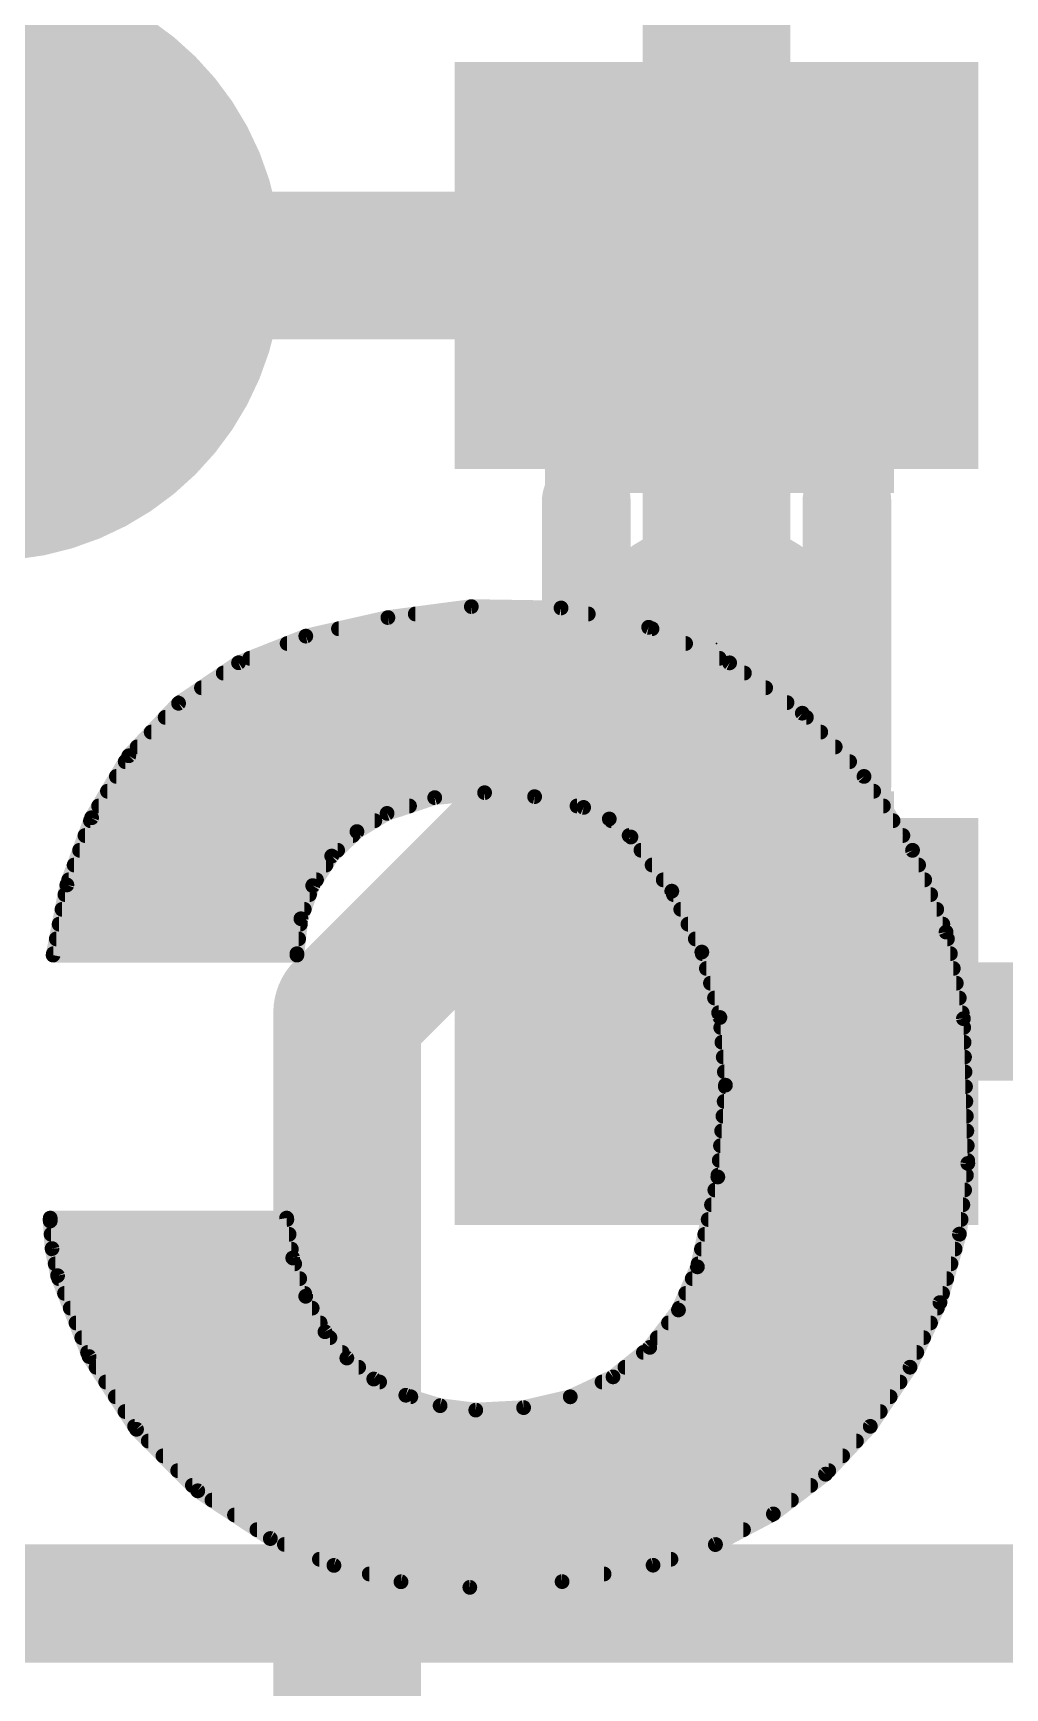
# Model space of a CAD drawing. Extents: x -90 to 26, y -1 to 33.
# Drawn here: x 7.715 to 9.386, y 14.714 to 17.56 of the extents above; entities that cross this region are included whole.
import ezdxf

# ---------------------------------------------------------------- set-up
doc = ezdxf.new("R2010")
doc.units = 0
for name, color, linetype in [('1', 12, 'CONTINUOUS'), ('16', 132, 'CONTINUOUS'), ('18', 110, 'CONTINUOUS'), ('21', 41, 'CONTINUOUS'), ('22', 40, 'CONTINUOUS'), ('23', 53, 'CONTINUOUS'), ('51', 53, 'CONTINUOUS')]:
    doc.layers.add(name, color=color, linetype=linetype)

# ---------------------------------------------------------------- blocks, each defined once
blk = doc.blocks.new('RECT')
blk.add_solid([(-0.5, -0.5), (0.5, -0.5), (-0.5, 0.5), (0.5, 0.5)])
blk = doc.blocks.new('ROUNDV')
at = {"const_width": 0.5}
blk.add_lwpolyline([(0, -0.25, 1), (0, 0.25, 1), (0, -0.25)], format="xyb", dxfattribs=at)

msp = doc.modelspace()

# ---------------------------------------------------------------- linework, layer by layer
at = {"layer": '1'}
for points, const_width in [([(8.89, 17.16), (7.635, 17.16)], 0.254), ([(8.89, 15.86), (9.54, 15.86)], 0.2032), ([(9.779, 14.859), (4.318, 14.859)], 0.2032)]:
    msp.add_lwpolyline(points, dxfattribs=dict(at, const_width=const_width))
for points, const_width in [([(8.89, 17.0965, 1), (8.89, 17.2235)], 0.127), ([(8.89, 15.9108, 1), (8.89, 15.8092)], 0.1016)]:
    msp.add_lwpolyline(points, format="xyb", dxfattribs=dict(at, const_width=const_width))
at = {"layer": '16', "const_width": 0.254}
for points in [[(8.89, 16.51), (8.89, 21.59)], [(7.635, 17.16), (7.635, 19.035)], [(8.255, 15.875), (8.89, 16.51)], [(8.255, 13.97), (8.255, 15.875)]]:
    msp.add_lwpolyline(points, dxfattribs=at)
at = {"layer": '16', "const_width": 0.127}
for points in [[(7.5715, 17.16, 1), (7.6985, 17.16)], [(8.9349, 16.4651, 1), (8.8451, 16.5549)], [(8.8265, 16.51, 1), (8.9535, 16.51)], [(8.3185, 15.875, 1), (8.1915, 15.875)], [(8.2101, 15.9199, 1), (8.2999, 15.8301)]]:
    msp.add_lwpolyline(points, format="xyb", dxfattribs=at)
at = {"layer": '21', "const_width": 0.4064}
msp.add_lwpolyline([(8.8595, 16.51), (8.9205, 16.51)], dxfattribs=at)
at = {"layer": '21', "const_width": 0.2032}
for points in [[(8.8595, 16.6116, 1), (8.8595, 16.4084)], [(8.9205, 16.4084, 1), (8.9205, 16.6116)]]:
    msp.add_lwpolyline(points, format="xyb", dxfattribs=at)
at = {"layer": '22', "const_width": 0.0254}
for points in [[(8.325, 16.5546), (8.1839, 16.5227)], [(8.4684, 16.5735), (8.325, 16.5546)], [(8.3721, 16.5608), (8.6694, 16.5608)], [(8.6226, 16.5711), (8.4684, 16.5735)], [(8.7732, 16.5379), (8.6226, 16.5711)], [(8.1839, 16.5227), (8.0682, 16.4769)], [(8.2401, 16.5354), (8.7789, 16.5354)], [(8.9123, 16.4768), (8.7732, 16.5379)], [(8.1518, 16.51), (8.8367, 16.51)], [(8.0682, 16.4769), (7.9652, 16.4073)], [(8.0876, 16.4846), (8.8945, 16.4846)], [(9.0372, 16.3902), (8.9123, 16.4768)], [(8.042, 16.4592), (8.9377, 16.4592)], [(7.9669, 16.4084), (9.011, 16.4084)], [(8.0045, 16.4338), (8.9743, 16.4338)], [(7.9652, 16.4073), (7.8796, 16.317)], [(7.9422, 16.383), (9.0443, 16.383)], [(9.1433, 16.2814), (9.0372, 16.3902)], [(7.9181, 16.3576), (9.069, 16.3576)], [(7.8941, 16.3322), (9.0938, 16.3322)], [(7.8796, 16.317), (7.8156, 16.2103)], [(7.8735, 16.3068), (9.1186, 16.3068)], [(7.8583, 16.2814), (9.1434, 16.2814)], [(9.2267, 16.1544), (9.1433, 16.2814)], [(7.843, 16.256), (9.16, 16.256)], [(8.3236, 16.2179), (8.4054, 16.2449)], [(8.4054, 16.2449), (8.4912, 16.2535)], [(8.4912, 16.2535), (8.5772, 16.2467)], [(8.5772, 16.2467), (8.6614, 16.2281)], [(7.8156, 16.2103), (7.7731, 16.0948)], [(7.8278, 16.2306), (8.3621, 16.2306)], [(8.2718, 16.1867), (8.3236, 16.2179)], [(8.6501, 16.2306), (9.1767, 16.2306)], [(8.6614, 16.2281), (8.7055, 16.2083)], [(7.8137, 16.2052), (8.3025, 16.2052)], [(8.2285, 16.1445), (8.2718, 16.1867)], [(8.7055, 16.2083), (8.7427, 16.1773)], [(8.7092, 16.2052), (9.1934, 16.2052)], [(7.7951, 16.1544), (8.2386, 16.1544)], [(7.8044, 16.1798), (8.2648, 16.1798)], [(8.7397, 16.1798), (9.2101, 16.1798)], [(8.7427, 16.1773), (8.813, 16.0841)], [(8.76, 16.1544), (9.2268, 16.1544)], [(9.2844, 16.0138), (9.2267, 16.1544)], [(7.7857, 16.129), (8.2185, 16.129)], [(8.1958, 16.0936), (8.2285, 16.1445)], [(8.7791, 16.129), (9.2372, 16.129)], [(7.7731, 16.0948), (7.7495, 15.9741)], [(7.7764, 16.1036), (8.2022, 16.1036)], [(8.7983, 16.1036), (9.2476, 16.1036)], [(7.7699, 16.0782), (8.1903, 16.0782)], [(8.1755, 16.0367), (8.1958, 16.0936)], [(8.813, 16.0841), (8.8646, 15.9794)], [(8.8159, 16.0782), (9.258, 16.0782)], [(7.7649, 16.0528), (8.1812, 16.0528)], [(8.8284, 16.0528), (9.2684, 16.0528)], [(7.7599, 16.0274), (8.1744, 16.0274)], [(8.1686, 15.9766), (8.1755, 16.0367)], [(8.8409, 16.0274), (9.2788, 16.0274)], [(9.3142, 15.8648), (9.2844, 16.0138)], [(7.755, 16.002), (8.1715, 16.002)], [(8.8534, 16.002), (9.2868, 16.002)], [(7.7495, 15.9741), (8.1686, 15.9741)], [(7.75, 15.9766), (8.1686, 15.9766)], [(8.1686, 15.9741), (8.1686, 15.9766)], [(8.8646, 15.9794), (8.8957, 15.8669)], [(8.8654, 15.9766), (9.2919, 15.9766)], [(8.8724, 15.9512), (9.2969, 15.9512)], [(8.8794, 15.9258), (9.302, 15.9258)], [(8.8864, 15.9004), (9.3071, 15.9004)], [(8.8934, 15.875), (9.3122, 15.875)], [(8.8957, 15.8669), (8.9052, 15.7505)], [(8.8971, 15.8496), (9.3147, 15.8496)], [(9.3218, 15.6159), (9.3142, 15.8648)], [(8.8992, 15.8242), (9.3154, 15.8242)], [(8.9013, 15.7988), (9.3162, 15.7988)], [(8.9033, 15.7734), (9.317, 15.7734)], [(8.9052, 15.7505), (8.8921, 15.5926)], [(8.905, 15.748), (9.3178, 15.748)], [(8.9008, 15.6972), (9.3193, 15.6972)], [(8.9029, 15.7226), (9.3185, 15.7226)], [(8.8987, 15.6718), (9.3201, 15.6718)], [(8.8966, 15.6464), (9.3209, 15.6464)], [(8.8945, 15.621), (9.3216, 15.621)], [(9.3073, 15.4943), (9.3218, 15.6159)], [(8.8921, 15.5926), (8.857, 15.4381)], [(8.8923, 15.5956), (9.3194, 15.5956)], [(8.887, 15.5702), (9.3163, 15.5702)], [(8.8812, 15.5448), (9.3133, 15.5448)], [(8.1509, 15.5219), (7.7445, 15.5219)], [(7.7445, 15.5219), (7.7445, 15.5169)], [(7.7445, 15.5194), (8.1513, 15.5194)], [(7.7445, 15.5169), (7.7477, 15.4695)], [(8.1615, 15.4532), (8.1509, 15.5219)], [(8.8755, 15.5194), (9.3103, 15.5194)], [(7.746, 15.494), (8.1552, 15.494)], [(7.7477, 15.4695), (7.7572, 15.4229)], [(7.7479, 15.4686), (8.1591, 15.4686)], [(8.8639, 15.4686), (9.3, 15.4686)], [(8.8697, 15.494), (9.3072, 15.494)], [(9.2739, 15.3766), (9.3073, 15.4943)], [(7.7531, 15.4432), (8.1648, 15.4432)], [(8.1837, 15.3874), (8.1615, 15.4532)], [(8.8582, 15.4432), (9.2928, 15.4432)], [(7.7572, 15.4229), (7.8114, 15.2838)], [(7.7592, 15.4178), (8.1734, 15.4178)], [(8.857, 15.4381), (8.8244, 15.3639)], [(8.8481, 15.4178), (9.2856, 15.4178)], [(7.7691, 15.3924), (8.182, 15.3924)], [(8.2169, 15.3264), (8.1837, 15.3874)], [(8.8369, 15.3924), (9.2784, 15.3924)], [(7.779, 15.367), (8.1948, 15.367)], [(8.8244, 15.3639), (8.7751, 15.2996)], [(8.8258, 15.367), (9.2694, 15.367)], [(9.2224, 15.2655), (9.2739, 15.3766)], [(7.7889, 15.3416), (8.2086, 15.3416)], [(8.2544, 15.2812), (8.2169, 15.3264)], [(8.8073, 15.3416), (9.2577, 15.3416)], [(7.7988, 15.3162), (8.2254, 15.3162)], [(8.7751, 15.2996), (8.7119, 15.2489)], [(8.7879, 15.3162), (9.2459, 15.3162)], [(7.8087, 15.2908), (8.2464, 15.2908)], [(7.8114, 15.2838), (7.8929, 15.1587)], [(8.3007, 15.2451), (8.2544, 15.2812)], [(8.7642, 15.2908), (9.2341, 15.2908)], [(7.8234, 15.2654), (8.2747, 15.2654)], [(8.3558, 15.2172), (8.3007, 15.2451)], [(8.7119, 15.2489), (8.6385, 15.2146)], [(8.7325, 15.2654), (9.2224, 15.2654)], [(9.1542, 15.1638), (9.2224, 15.2655)], [(7.8399, 15.24), (8.3108, 15.24)], [(7.8565, 15.2146), (8.3644, 15.2146)], [(8.4148, 15.1993), (8.3558, 15.2172)], [(8.6385, 15.2146), (8.5583, 15.196)], [(8.6385, 15.2146), (9.1883, 15.2146)], [(8.693, 15.24), (9.2053, 15.24)], [(7.873, 15.1892), (9.1712, 15.1892)], [(8.476, 15.1917), (8.4148, 15.1993)], [(8.5583, 15.196), (8.476, 15.1917)], [(7.8896, 15.1638), (9.1542, 15.1638)], [(7.8929, 15.1587), (7.9982, 15.0529)], [(9.0771, 15.0815), (9.1542, 15.1638)], [(7.9131, 15.1384), (9.1304, 15.1384)], [(7.9384, 15.113), (9.1066, 15.113)], [(7.9636, 15.0876), (9.0828, 15.0876)], [(8.9875, 15.0131), (9.0771, 15.0815)], [(7.9889, 15.0622), (9.0518, 15.0622)], [(7.9982, 15.0529), (8.1229, 14.9708)], [(8.0226, 15.0368), (9.0186, 15.0368)], [(8.8878, 14.9604), (8.9875, 15.0131)], [(8.0612, 15.0114), (8.9843, 15.0114)], [(8.0998, 14.986), (8.9362, 14.986)], [(8.1229, 14.9708), (8.2322, 14.9247)], [(8.1471, 14.9606), (8.8881, 14.9606)], [(8.7808, 14.925), (8.8878, 14.9604)], [(8.2072, 14.9352), (8.8116, 14.9352)], [(8.2322, 14.9247), (8.3475, 14.8964)], [(8.2929, 14.9098), (8.6966, 14.9098)], [(8.6244, 14.8968), (8.7808, 14.925)], [(8.3475, 14.8964), (8.4658, 14.8869)], [(8.4658, 14.8869), (8.6244, 14.8968)]]:
    msp.add_lwpolyline(points, dxfattribs=at)
at = {"layer": '22', "const_width": 0.0127}
for points in [[(8.3242, 16.5609, 1), (8.3258, 16.5483)], [(8.3264, 16.5484, 1), (8.3236, 16.5608)], [(8.3721, 16.5672, 1), (8.3721, 16.5544)], [(8.4685, 16.5798, 1), (8.4683, 16.5672)], [(8.4692, 16.5672, 1), (8.4676, 16.5798)], [(8.624, 16.5773, 1), (8.6212, 16.5649)], [(8.6225, 16.5648, 1), (8.6227, 16.5775)], [(8.6694, 16.5544, 1), (8.6694, 16.5672)], [(8.1825, 16.5289, 1), (8.1853, 16.5165)], [(8.1862, 16.5168, 1), (8.1816, 16.5286)], [(8.2401, 16.5418, 1), (8.2401, 16.529)], [(8.7758, 16.5437, 1), (8.7706, 16.5321)], [(8.7718, 16.5317, 1), (8.7746, 16.5441)], [(8.7789, 16.529, 1), (8.7789, 16.5418)], [(8.1518, 16.5164, 1), (8.1518, 16.5037)], [(8.8367, 16.5037, 1), (8.8367, 16.5164)], [(8.0659, 16.4828, 1), (8.0706, 16.471)], [(8.0718, 16.4717, 1), (8.0647, 16.4822)], [(8.0876, 16.491, 1), (8.0876, 16.4782)], [(8.8945, 16.4782, 1), (8.8945, 16.491)], [(8.9159, 16.482, 1), (8.9087, 16.4715)], [(8.9098, 16.4709, 1), (8.9149, 16.4826)], [(8.042, 16.4656, 1), (8.042, 16.4528)], [(8.9377, 16.4528, 1), (8.9377, 16.4656)], [(7.9669, 16.4148, 1), (7.9669, 16.402)], [(8.0045, 16.4402, 1), (8.0045, 16.4275)], [(8.9743, 16.4275, 1), (8.9743, 16.4402)], [(9.011, 16.402, 1), (9.011, 16.4148)], [(7.9422, 16.3894, 1), (7.9422, 16.3766)], [(7.9616, 16.4125, 1), (7.9687, 16.402)], [(7.9698, 16.4029, 1), (7.9606, 16.4116)], [(9.0418, 16.3946, 1), (9.0327, 16.3858)], [(9.0336, 16.385, 1), (9.0408, 16.3954)], [(9.0443, 16.3766, 1), (9.0443, 16.3894)], [(7.9181, 16.364, 1), (7.9181, 16.3513)], [(9.069, 16.3513, 1), (9.069, 16.364)], [(7.8941, 16.3386, 1), (7.8941, 16.3258)], [(9.0938, 16.3258, 1), (9.0938, 16.3386)], [(7.8735, 16.3132, 1), (7.8735, 16.3004)], [(7.875, 16.3213, 1), (7.8842, 16.3126)], [(7.8851, 16.3137, 1), (7.8742, 16.3202)], [(9.1186, 16.3004, 1), (9.1186, 16.3132)], [(7.8583, 16.2878, 1), (7.8583, 16.2751)], [(9.1486, 16.2849, 1), (9.138, 16.2779)], [(9.1388, 16.277, 1), (9.1479, 16.2859)], [(9.1434, 16.2751, 1), (9.1434, 16.2878)], [(7.843, 16.2624, 1), (7.843, 16.2496)], [(8.4048, 16.2512, 1), (8.4061, 16.2386)], [(8.4074, 16.2389, 1), (8.4034, 16.251)], [(8.4917, 16.2598, 1), (8.4907, 16.2472)], [(8.4918, 16.2472, 1), (8.4906, 16.2598)], [(8.5785, 16.2529, 1), (8.5758, 16.2405)], [(8.5767, 16.2403, 1), (8.5777, 16.253)], [(9.16, 16.2496, 1), (9.16, 16.2624)], [(7.8216, 16.2081, 1), (7.8096, 16.2125)], [(7.8278, 16.237, 1), (7.8278, 16.2242)], [(8.3216, 16.2239, 1), (8.3256, 16.2119)], [(8.3269, 16.2125, 1), (8.3203, 16.2233)], [(8.3621, 16.2242, 1), (8.3621, 16.237)], [(8.6501, 16.237, 1), (8.6501, 16.2242)], [(8.664, 16.2339, 1), (8.6588, 16.2223)], [(8.66, 16.2219, 1), (8.6628, 16.2343)], [(9.1767, 16.2242, 1), (9.1767, 16.237)], [(7.8137, 16.2116, 1), (7.8137, 16.1989)], [(7.8102, 16.2136, 1), (7.821, 16.207)], [(8.2685, 16.1921, 1), (8.2751, 16.1812)], [(8.2762, 16.1821, 1), (8.2674, 16.1912)], [(8.3025, 16.1989, 1), (8.3025, 16.2116)], [(8.7096, 16.2131, 1), (8.7015, 16.2034)], [(8.7092, 16.2116, 1), (8.7092, 16.1989)], [(8.7029, 16.2025, 1), (8.7081, 16.2141)], [(9.1934, 16.1989, 1), (9.1934, 16.2116)], [(7.7951, 16.1608, 1), (7.7951, 16.1481)], [(7.8044, 16.1862, 1), (7.8044, 16.1734)], [(8.2386, 16.1481, 1), (8.2386, 16.1608)], [(8.2648, 16.1734, 1), (8.2648, 16.1862)], [(8.7397, 16.1862, 1), (8.7397, 16.1734)], [(8.7478, 16.1811, 1), (8.7376, 16.1735)], [(8.7386, 16.1724, 1), (8.7468, 16.1822)], [(8.76, 16.1608, 1), (8.76, 16.1481)], [(9.2101, 16.1734, 1), (9.2101, 16.1862)], [(9.2326, 16.1568, 1), (9.2209, 16.152)], [(9.2214, 16.1509, 1), (9.2321, 16.1579)], [(9.2268, 16.1481, 1), (9.2268, 16.1608)], [(7.7857, 16.1354, 1), (7.7857, 16.1227)], [(8.2185, 16.1227, 1), (8.2185, 16.1354)], [(8.224, 16.1491, 1), (8.2329, 16.14)], [(8.2338, 16.1411, 1), (8.2231, 16.1479)], [(8.7791, 16.1354, 1), (8.7791, 16.1227)], [(9.2372, 16.1227, 1), (9.2372, 16.1354)], [(7.7794, 16.0936, 1), (7.7669, 16.0961)], [(7.7764, 16.11, 1), (7.7764, 16.0972)], [(8.2022, 16.0972, 1), (8.2022, 16.11)], [(8.7983, 16.11, 1), (8.7983, 16.0972)], [(9.2476, 16.0972, 1), (9.2476, 16.11)], [(7.7699, 16.0846, 1), (7.7699, 16.0719)], [(7.7672, 16.097, 1), (7.7791, 16.0926)], [(8.1904, 16.0971, 1), (8.2011, 16.0902)], [(8.2018, 16.0915, 1), (8.1898, 16.0958)], [(8.1903, 16.0719, 1), (8.1903, 16.0846)], [(8.8187, 16.0869, 1), (8.8073, 16.0813)], [(8.8079, 16.0803, 1), (8.8181, 16.0879)], [(8.8159, 16.0846, 1), (8.8159, 16.0719)], [(9.258, 16.0719, 1), (9.258, 16.0846)], [(7.7649, 16.0592, 1), (7.7649, 16.0465)], [(8.1812, 16.0465, 1), (8.1812, 16.0592)], [(8.8284, 16.0592, 1), (8.8284, 16.0465)], [(9.2684, 16.0465, 1), (9.2684, 16.0592)], [(7.7599, 16.0338, 1), (7.7599, 16.021)], [(8.1818, 16.036, 1), (8.1692, 16.0374)], [(8.1695, 16.0388, 1), (8.1815, 16.0345)], [(8.1744, 16.021, 1), (8.1744, 16.0338)], [(8.8409, 16.0338, 1), (8.8409, 16.021)], [(9.2906, 16.0151, 1), (9.2782, 16.0126)], [(9.2785, 16.0114, 1), (9.2903, 16.0162)], [(9.2788, 16.021, 1), (9.2788, 16.0338)], [(7.755, 16.0084, 1), (7.755, 15.9957)], [(8.1715, 15.9957, 1), (8.1715, 16.0084)], [(8.8534, 16.0084, 1), (8.8534, 15.9957)], [(9.2868, 15.9957, 1), (9.2868, 16.0084)], [(7.7433, 15.9753, 1), (7.7557, 15.9729)], [(7.7495, 15.9804, 1), (7.7495, 15.9678)], [(7.75, 15.983, 1), (7.75, 15.9703)], [(8.1623, 15.9773, 1), (8.1749, 15.9759)], [(8.1749, 15.9766, 1), (8.1623, 15.9766)], [(8.1623, 15.9741, 1), (8.1749, 15.9741)], [(8.1686, 15.9703, 1), (8.1686, 15.983)], [(8.1686, 15.9678, 1), (8.1686, 15.9804)], [(8.8707, 15.9811, 1), (8.8585, 15.9777)], [(8.8589, 15.9766, 1), (8.8703, 15.9822)], [(8.8654, 15.983, 1), (8.8654, 15.9703)], [(9.2919, 15.9703, 1), (9.2919, 15.983)], [(8.8724, 15.9575, 1), (8.8724, 15.9449)], [(8.8794, 15.9322, 1), (8.8794, 15.9195)], [(9.2969, 15.9449, 1), (9.2969, 15.9575)], [(9.302, 15.9195, 1), (9.302, 15.9322)], [(8.8864, 15.9068, 1), (8.8864, 15.8941)], [(9.3071, 15.8941, 1), (9.3071, 15.9068)], [(8.8934, 15.8813, 1), (8.8934, 15.8687)], [(8.902, 15.8674, 1), (8.8894, 15.8663)], [(9.3122, 15.8687, 1), (9.3122, 15.8813)], [(8.8896, 15.8652, 1), (8.9018, 15.8685)], [(8.8971, 15.8559, 1), (8.8971, 15.8433)], [(9.3205, 15.865, 1), (9.3079, 15.8646)], [(9.308, 15.8636, 1), (9.3204, 15.866)], [(9.3147, 15.8433, 1), (9.3147, 15.8559)], [(8.8992, 15.8306, 1), (8.8992, 15.8179)], [(9.3154, 15.8179, 1), (9.3154, 15.8306)], [(8.9013, 15.8051, 1), (8.9013, 15.7925)], [(9.3162, 15.7925, 1), (9.3162, 15.8051)], [(8.9033, 15.7797, 1), (8.9033, 15.7671)], [(9.317, 15.7671, 1), (9.317, 15.7797)], [(8.905, 15.7544, 1), (8.905, 15.7417)], [(8.8989, 15.75, 1), (8.9115, 15.751)], [(8.9115, 15.75, 1), (8.8989, 15.751)], [(9.3178, 15.7417, 1), (9.3178, 15.7544)], [(8.9008, 15.7035, 1), (8.9008, 15.6909)], [(8.9029, 15.7289, 1), (8.9029, 15.7163)], [(9.3185, 15.7163, 1), (9.3185, 15.7289)], [(9.3193, 15.6909, 1), (9.3193, 15.7035)], [(8.8987, 15.6782, 1), (8.8987, 15.6655)], [(9.3201, 15.6655, 1), (9.3201, 15.6782)], [(8.8966, 15.6527, 1), (8.8966, 15.6401)], [(9.3209, 15.6401, 1), (9.3209, 15.6527)], [(8.8945, 15.6273, 1), (8.8945, 15.6147)], [(9.3281, 15.6151, 1), (9.3155, 15.6167)], [(9.3216, 15.6147, 1), (9.3216, 15.6273)], [(8.8858, 15.5931, 1), (8.8984, 15.5921)], [(8.8983, 15.5912, 1), (8.8859, 15.594)], [(8.8923, 15.602, 1), (8.8923, 15.5893)], [(9.3155, 15.6157, 1), (9.3281, 15.6161)], [(9.3194, 15.5893, 1), (9.3194, 15.602)], [(8.887, 15.5766, 1), (8.887, 15.5639)], [(9.3163, 15.5639, 1), (9.3163, 15.5766)], [(8.8812, 15.5511, 1), (8.8812, 15.5385)], [(9.3133, 15.5385, 1), (9.3133, 15.5511)], [(7.7445, 15.5282, 1), (7.7445, 15.5156)], [(7.7445, 15.5258, 1), (7.7445, 15.5131)], [(7.7508, 15.5173, 1), (7.7382, 15.5165)], [(7.7509, 15.5219, 1), (7.7382, 15.5219)], [(7.7382, 15.5169, 1), (7.7509, 15.5169)], [(8.1572, 15.5229, 1), (8.1446, 15.5209)], [(8.1509, 15.5156, 1), (8.1509, 15.5282)], [(8.1513, 15.5131, 1), (8.1513, 15.5258)], [(8.8755, 15.5258, 1), (8.8755, 15.5131)], [(9.3103, 15.5131, 1), (9.3103, 15.5258)], [(7.746, 15.5004, 1), (7.746, 15.4877)], [(7.7539, 15.4707, 1), (7.7415, 15.4682)], [(7.7479, 15.4749, 1), (7.7479, 15.4623)], [(8.1552, 15.4877, 1), (8.1552, 15.5004)], [(8.1591, 15.4623, 1), (8.1591, 15.4749)], [(8.8639, 15.4749, 1), (8.8639, 15.4623)], [(8.8697, 15.5004, 1), (8.8697, 15.4877)], [(9.3, 15.4623, 1), (9.3, 15.4749)], [(9.301, 15.4951, 1), (9.3136, 15.4936)], [(9.3134, 15.4926, 1), (9.3012, 15.4961)], [(9.3072, 15.4877, 1), (9.3072, 15.5004)], [(7.7414, 15.469, 1), (7.754, 15.4699)], [(7.7531, 15.4496, 1), (7.7531, 15.4369)], [(8.1675, 15.4553, 1), (8.1554, 15.4512)], [(8.1552, 15.4523, 1), (8.1677, 15.4542)], [(8.1648, 15.4369, 1), (8.1648, 15.4496)], [(8.8582, 15.4496, 1), (8.8582, 15.4369)], [(9.2928, 15.4369, 1), (9.2928, 15.4496)], [(7.7631, 15.4252, 1), (7.7513, 15.4206)], [(7.751, 15.4216, 1), (7.7634, 15.4242)], [(7.7592, 15.4242, 1), (7.7592, 15.4115)], [(8.1734, 15.4115, 1), (8.1734, 15.4242)], [(8.8481, 15.4242, 1), (8.8481, 15.4115)], [(8.8508, 15.4395, 1), (8.8632, 15.4367)], [(8.8628, 15.4355, 1), (8.8512, 15.4407)], [(9.2856, 15.4115, 1), (9.2856, 15.4242)], [(7.7691, 15.3987, 1), (7.7691, 15.3861)], [(8.1893, 15.3904, 1), (8.1781, 15.3844)], [(8.1777, 15.3854, 1), (8.1897, 15.3894)], [(8.182, 15.3861, 1), (8.182, 15.3987)], [(8.8369, 15.3987, 1), (8.8369, 15.3861)], [(9.2784, 15.3861, 1), (9.2784, 15.3987)], [(7.779, 15.3734, 1), (7.779, 15.3607)], [(8.1948, 15.3607, 1), (8.1948, 15.3734)], [(8.8186, 15.3665, 1), (8.8302, 15.3614)], [(8.8295, 15.36, 1), (8.8194, 15.3678)], [(8.8258, 15.3734, 1), (8.8258, 15.3607)], [(9.2678, 15.3783, 1), (9.28, 15.3748)], [(9.2796, 15.3739, 1), (9.2681, 15.3792)], [(9.2694, 15.3607, 1), (9.2694, 15.3734)], [(7.7889, 15.348, 1), (7.7889, 15.3353)], [(8.2086, 15.3353, 1), (8.2086, 15.348)], [(8.2218, 15.3305, 1), (8.212, 15.3223)], [(8.8073, 15.348, 1), (8.8073, 15.3353)], [(9.2577, 15.3353, 1), (9.2577, 15.348)], [(7.7988, 15.3225, 1), (7.7988, 15.3099)], [(8.2113, 15.3234, 1), (8.2225, 15.3294)], [(8.2254, 15.3099, 1), (8.2254, 15.3225)], [(8.7791, 15.2946, 1), (8.7711, 15.3045)], [(8.7879, 15.3225, 1), (8.7879, 15.3099)], [(9.2459, 15.3099, 1), (9.2459, 15.3225)], [(7.8087, 15.2972, 1), (7.8087, 15.2845)], [(7.8167, 15.2873, 1), (7.8061, 15.2803)], [(7.8055, 15.2815, 1), (7.8173, 15.2861)], [(8.2464, 15.2845, 1), (8.2464, 15.2972)], [(8.2583, 15.2862, 1), (8.2505, 15.2762)], [(8.2495, 15.2772, 1), (8.2593, 15.2853)], [(8.7642, 15.2972, 1), (8.7642, 15.2845)], [(8.7701, 15.3035, 1), (8.7802, 15.2957)], [(9.2341, 15.2845, 1), (9.2341, 15.2972)], [(7.8234, 15.2718, 1), (7.8234, 15.2591)], [(8.2747, 15.2591, 1), (8.2747, 15.2718)], [(8.3036, 15.2508, 1), (8.2978, 15.2394)], [(8.2968, 15.2401, 1), (8.3046, 15.2501)], [(8.708, 15.2538, 1), (8.7159, 15.2439)], [(8.7146, 15.2431, 1), (8.7093, 15.2546)], [(8.7325, 15.2718, 1), (8.7325, 15.2591)], [(9.2167, 15.2681, 1), (9.2282, 15.2628)], [(9.2277, 15.2619, 1), (9.2171, 15.269)], [(9.2224, 15.2591, 1), (9.2224, 15.2718)], [(7.8399, 15.2463, 1), (7.8399, 15.2337)], [(7.8565, 15.221, 1), (7.8565, 15.2083)], [(8.3108, 15.2337, 1), (8.3108, 15.2463)], [(8.3576, 15.2233, 1), (8.3539, 15.2112)], [(8.3529, 15.2116, 1), (8.3586, 15.2229)], [(8.3644, 15.2083, 1), (8.3644, 15.221)], [(8.6385, 15.221, 1), (8.6385, 15.2083)], [(8.6358, 15.2204, 1), (8.6412, 15.2088)], [(8.6399, 15.2084, 1), (8.6371, 15.2208)], [(8.693, 15.2463, 1), (8.693, 15.2337)], [(9.1883, 15.2083, 1), (9.1883, 15.221)], [(9.2053, 15.2337, 1), (9.2053, 15.2463)], [(7.873, 15.1956, 1), (7.873, 15.1829)], [(8.4155, 15.2056, 1), (8.414, 15.193)], [(8.4129, 15.1932, 1), (8.4166, 15.2053)], [(8.4757, 15.198, 1), (8.4763, 15.1854)], [(8.4752, 15.1854, 1), (8.4768, 15.198)], [(8.5568, 15.2021, 1), (8.5597, 15.1898)], [(8.5586, 15.1896, 1), (8.5579, 15.2023)], [(9.1712, 15.1829, 1), (9.1712, 15.1956)], [(7.8896, 15.1701, 1), (7.8896, 15.1575)], [(7.8974, 15.1632, 1), (7.8884, 15.1542)], [(7.8876, 15.1552, 1), (7.8982, 15.1622)], [(9.1489, 15.1673, 1), (9.1595, 15.1603)], [(9.1588, 15.1595, 1), (9.1496, 15.1681)], [(9.1542, 15.1575, 1), (9.1542, 15.1701)], [(7.9131, 15.1448, 1), (7.9131, 15.1321)], [(9.1304, 15.1321, 1), (9.1304, 15.1448)], [(7.9384, 15.1194, 1), (7.9384, 15.1067)], [(9.1066, 15.1067, 1), (9.1066, 15.1194)], [(7.9636, 15.0939, 1), (7.9636, 15.0813)], [(9.0725, 15.0858, 1), (9.0818, 15.0772)], [(9.081, 15.0765, 1), (9.0733, 15.0866)], [(9.0828, 15.0813, 1), (9.0828, 15.0939)], [(7.9889, 15.0686, 1), (7.9889, 15.0559)], [(8.0017, 15.0582, 1), (7.9947, 15.0476)], [(7.9937, 15.0484, 1), (8.0027, 15.0574)], [(9.0518, 15.0559, 1), (9.0518, 15.0686)], [(8.0226, 15.0432, 1), (8.0226, 15.0305)], [(9.0186, 15.0305, 1), (9.0186, 15.0432)], [(8.0612, 15.0177, 1), (8.0612, 15.0051)], [(8.0998, 14.9924, 1), (8.0998, 14.9797)], [(8.9362, 14.9797, 1), (8.9362, 14.9924)], [(8.9837, 15.0181, 1), (8.9914, 15.008)], [(8.9843, 15.0051, 1), (8.9843, 15.0177)], [(8.9905, 15.0075, 1), (8.9846, 15.0187)], [(8.1254, 14.9767, 1), (8.1204, 14.9649)], [(8.1194, 14.9655, 1), (8.1264, 14.9761)], [(8.1471, 14.967, 1), (8.1471, 14.9543)], [(8.8849, 14.9661, 1), (8.8908, 14.9548)], [(8.8898, 14.9544, 1), (8.8858, 14.9665)], [(8.8881, 14.9543, 1), (8.8881, 14.967)], [(8.2072, 14.9415, 1), (8.2072, 14.9289)], [(8.8116, 14.9289, 1), (8.8116, 14.9415)], [(8.2337, 14.9308, 1), (8.2307, 14.9185)], [(8.2298, 14.9188, 1), (8.2347, 14.9305)], [(8.2929, 14.9162, 1), (8.2929, 14.9035)], [(8.6966, 14.9035, 1), (8.6966, 14.9162)], [(8.7788, 14.931, 1), (8.7828, 14.919)], [(8.7819, 14.9188, 1), (8.7797, 14.9312)], [(8.348, 14.9028, 1), (8.347, 14.8901)], [(8.346, 14.8903, 1), (8.349, 14.9026)], [(8.4654, 14.8932, 1), (8.4662, 14.8806)], [(8.4653, 14.8806, 1), (8.4663, 14.8932)], [(8.6233, 14.903, 1), (8.6255, 14.8905)], [(8.6248, 14.8904, 1), (8.624, 14.9031)]]:
    msp.add_lwpolyline(points, format="xyb", dxfattribs=at)
at = {"layer": '23'}
msp.add_point((8.89, 16.51), dxfattribs=at)
at = {"layer": '51', "const_width": 0.1524}
for points in [[(8.666, 16.265), (8.666, 16.755)], [(9.114, 16.755), (9.114, 16.265)]]:
    msp.add_lwpolyline(points, dxfattribs=at)
at = {"layer": '51', "const_width": 0.0762}
for points in [[(8.7041, 16.755, 1), (8.6279, 16.755)], [(9.1521, 16.755, 1), (9.0759, 16.755)], [(8.6279, 16.265, 1), (8.7041, 16.265)], [(9.0759, 16.265, 1), (9.1521, 16.265)]]:
    msp.add_lwpolyline(points, format="xyb", dxfattribs=at)

# ---------------------------------------------------------------- block references
at = {"layer": '1', "xscale": 0.7, "yscale": 0.9, "rotation": 90}
for p in [(8.89, 17.16), (8.89, 15.86)]:
    msp.add_blockref('RECT', p, dxfattribs=at)
at = {"layer": '18', "xscale": 1.016, "yscale": 1.016}
msp.add_blockref('ROUNDV', (7.635, 17.16), dxfattribs=at)
msp.add_blockref('ROUNDV', (7.635, 17.16), dxfattribs=at)
at = {"layer": '51', "xscale": 0.3, "yscale": 0.5999, "rotation": 90}
for p in [(8.8948, 16.9188), (8.8948, 16.106)]:
    msp.add_blockref('RECT', p, dxfattribs=at)

doc.saveas('drawing.dxf')
